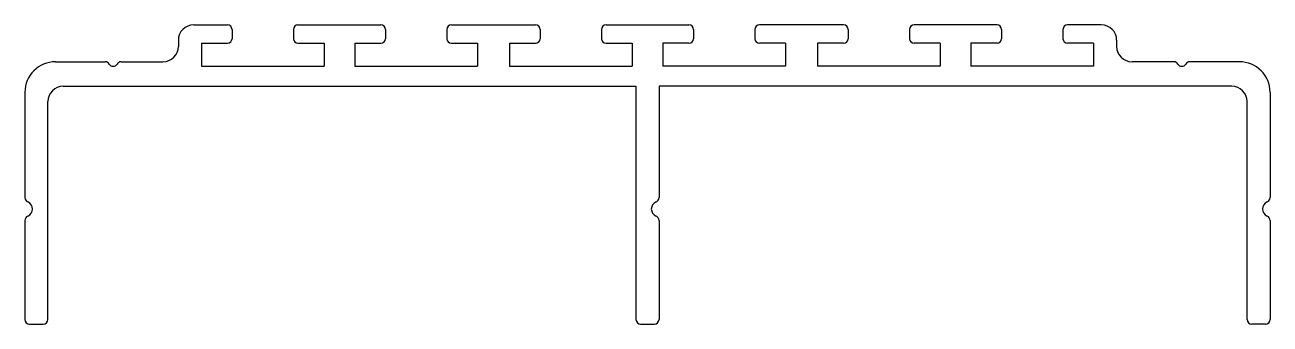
# Model space of a CAD drawing. Extents: x 2450.9 to 2532.1, y 973.6 to 993.1.
import ezdxf

# ---------------------------------------------------------------- set-up
doc = ezdxf.new("R2010")
doc.units = 0
doc.layers.get('0').update_dxf_attribs({"linetype": 'CONTINUOUS'})

msp = doc.modelspace()

# ---------------------------------------------------------------- linework, layer by layer
for p, q in [((2461.901, 993.055), (2464.101, 993.055)), ((2468.701, 993.055), (2474.101, 993.055)), ((2478.701, 993.055), (2484.186, 993.055)), ((2488.786, 993.055), (2494.186, 993.055)), ((2504.271, 993.055), (2498.786, 993.055)), ((2514.271, 993.055), (2508.871, 993.055)), ((2521.071, 993.055), (2518.871, 993.055)), ((2460.901, 992.055), (2460.901, 991.655)), ((2464.401, 992.755), (2464.401, 992.155)), ((2468.401, 992.755), (2468.401, 992.155)), ((2474.401, 992.755), (2474.401, 992.155)), ((2478.401, 992.755), (2478.401, 992.155)), ((2484.486, 992.755), (2484.486, 992.155)), ((2488.486, 992.755), (2488.486, 992.155)), ((2494.486, 992.755), (2494.486, 992.155)), ((2498.486, 992.755), (2498.486, 992.155)), ((2504.571, 992.755), (2504.571, 992.155)), ((2508.571, 992.755), (2508.571, 992.155)), ((2514.571, 992.755), (2514.571, 992.155)), ((2518.571, 992.755), (2518.571, 992.155)), ((2522.071, 992.055), (2522.071, 991.655)), ((2462.401, 991.855), (2462.401, 990.355)), ((2462.401, 991.855), (2464.101, 991.855)), ((2468.701, 991.855), (2470.401, 991.855)), ((2470.401, 991.855), (2470.401, 990.355)), ((2472.401, 991.855), (2472.401, 990.355)), ((2472.401, 991.855), (2474.101, 991.855)), ((2478.701, 991.855), (2480.401, 991.855)), ((2480.401, 991.855), (2480.401, 990.355)), ((2482.486, 991.855), (2482.486, 990.355)), ((2482.486, 991.855), (2484.186, 991.855)), ((2488.786, 991.855), (2490.486, 991.855)), ((2490.486, 991.855), (2490.486, 990.355)), ((2494.186, 991.855), (2492.486, 991.855)), ((2492.486, 991.855), (2492.486, 990.355)), ((2500.486, 991.855), (2498.786, 991.855)), ((2500.486, 991.855), (2500.486, 990.355)), ((2504.271, 991.855), (2502.571, 991.855)), ((2502.571, 991.855), (2502.571, 990.355)), ((2510.571, 991.855), (2508.871, 991.855)), ((2510.571, 991.855), (2510.571, 990.355)), ((2514.271, 991.855), (2512.571, 991.855)), ((2512.571, 991.855), (2512.571, 990.355)), ((2520.571, 991.855), (2518.871, 991.855)), ((2520.571, 991.855), (2520.571, 990.355)), ((2452.899, 990.655), (2456.131, 990.655)), ((2457.171, 990.655), (2459.901, 990.655)), ((2462.401, 990.355), (2470.401, 990.355)), ((2472.401, 990.355), (2480.401, 990.355)), ((2482.486, 990.355), (2490.486, 990.355)), ((2500.486, 990.355), (2492.486, 990.355)), ((2510.571, 990.355), (2502.571, 990.355)), ((2520.571, 990.355), (2512.571, 990.355)), ((2525.802, 990.655), (2523.071, 990.655)), ((2530.073, 990.655), (2526.841, 990.655)), ((2453.399, 989.055), (2490.736, 989.055)), ((2490.736, 989.055), (2490.736, 973.855)), ((2529.573, 989.055), (2492.236, 989.055)), ((2492.236, 989.055), (2492.236, 981.796)), ((2450.899, 988.655), (2450.899, 981.796)), ((2452.399, 973.855), (2452.399, 988.055)), ((2530.573, 973.855), (2530.573, 988.055)), ((2532.073, 988.655), (2532.073, 981.796)), ((2450.899, 980.313), (2450.899, 973.855)), ((2492.236, 980.313), (2492.236, 973.855)), ((2532.073, 980.313), (2532.073, 973.855)), ((2451.199, 973.555), (2452.099, 973.555)), ((2491.036, 973.555), (2491.936, 973.555)), ((2531.773, 973.555), (2530.873, 973.555))]:
    msp.add_line(p, q)
for centre, radius, start, end in [((2461.901, 992.055), 1, 90, 180), ((2464.101, 992.755), 0.3, 0, 90), ((2468.701, 992.755), 0.3, 90, 180), ((2474.101, 992.755), 0.3, 0, 90), ((2478.701, 992.755), 0.3, 90, 180), ((2484.186, 992.755), 0.3, 0, 90), ((2488.786, 992.755), 0.3, 90, 180), ((2494.186, 992.755), 0.3, 0, 90), ((2498.786, 992.755), 0.3, 90, 180), ((2504.271, 992.755), 0.3, 0, 90), ((2508.871, 992.755), 0.3, 90, 180), ((2514.271, 992.755), 0.3, 0, 90), ((2518.871, 992.755), 0.3, 90, 180), ((2521.071, 992.055), 1, 0, 90), ((2464.101, 992.155), 0.3, 270, 0), ((2468.701, 992.155), 0.3, 180, 270), ((2474.101, 992.155), 0.3, 270, 0), ((2478.701, 992.155), 0.3, 180, 270), ((2484.186, 992.155), 0.3, 270, 0), ((2488.786, 992.155), 0.3, 180, 270), ((2494.186, 992.155), 0.3, 270, 0), ((2498.786, 992.155), 0.3, 180, 270), ((2504.271, 992.155), 0.3, 270, 0), ((2508.871, 992.155), 0.3, 180, 270), ((2514.271, 992.155), 0.3, 270, 0), ((2518.871, 992.155), 0.3, 180, 270), ((2459.901, 991.655), 1, 270, 0), ((2523.071, 991.655), 1, 180, 270), ((2452.899, 988.655), 2, 90, 180), ((2456.131, 990.355), 0.3, 30, 90), ((2456.651, 990.655), 0.3, 210, 330), ((2457.171, 990.355), 0.3, 90, 150), ((2525.802, 990.355), 0.3, 30, 90), ((2526.321, 990.655), 0.3, 210, 330), ((2526.841, 990.355), 0.3, 90, 150), ((2530.073, 988.655), 2, 0, 90), ((2453.399, 988.055), 1, 90, 180), ((2529.573, 988.055), 1, 0, 90), ((2451.199, 981.796), 0.3, 180, 247.97569), ((2450.899, 981.055), 0.5, 292.02431, 67.97569), ((2492.236, 981.055), 0.5, 112.02431, 247.97569), ((2491.936, 981.796), 0.3, 292.02431, 0), ((2532.073, 981.055), 0.5, 112.02431, 247.97569), ((2531.773, 981.796), 0.3, 292.02431, 0), ((2451.199, 980.313), 0.3, 112.02431, 180), ((2491.936, 980.313), 0.3, 0, 67.97569), ((2531.773, 980.313), 0.3, 0, 67.97569), ((2451.199, 973.855), 0.3, 180, 270), ((2452.099, 973.855), 0.3, 270, 0), ((2491.036, 973.855), 0.3, 180, 270), ((2491.936, 973.855), 0.3, 270, 0), ((2530.873, 973.855), 0.3, 180, 270), ((2531.773, 973.855), 0.3, 270, 0)]:
    msp.add_arc(centre, radius, start, end)

doc.saveas('drawing.dxf')
